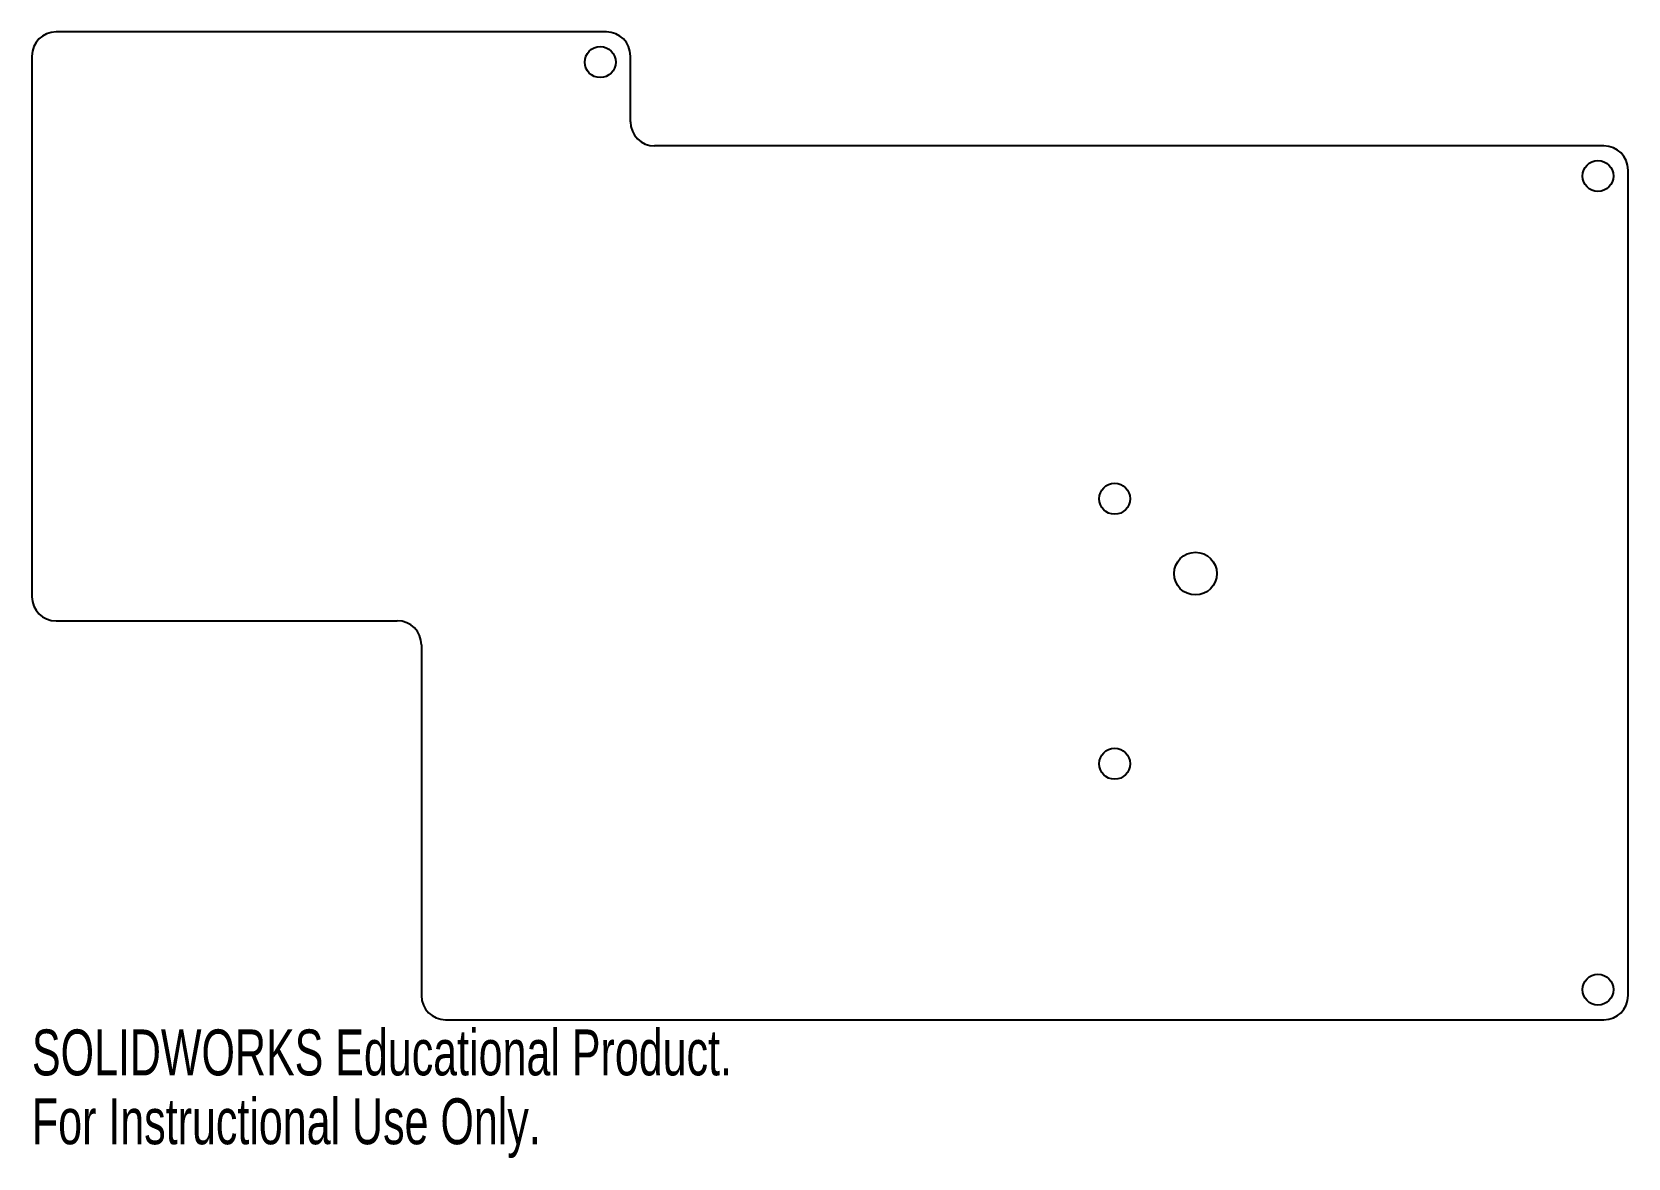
# Model space of a CAD drawing. Header units: millimetres. Extents: x -41 to 127, y -107 to 12.
import ezdxf

# ---------------------------------------------------------------- set-up
doc = ezdxf.new("R2010")
doc.units = ezdxf.units.MM
doc.styles.add('SLDTEXTSTYLE0', font='TXT', dxfattribs={"width": 0.7})

msp = doc.modelspace()

# ---------------------------------------------------------------- linework, layer by layer
at = {"color": 7, "linetype": 'Continuous', "lineweight": 25}
for p, q in [((19.46, 12), (-38.46, 12)), ((-41, 9.46), (-41, -47.46)), ((22, 2.54), (22, 9.46)), ((124.46, 0), (24.54, 0)), ((127, -89.46), (127, -2.54)), ((-38.46, -50), (-2.54, -50)), ((0, -52.54), (0, -89.46)), ((2.54, -92), (124.46, -92))]:
    msp.add_line(p, q, dxfattribs=at)
for centre, radius in [((18.82, 8.82), 1.63), ((123.83, -3.17), 1.63), ((72.96, -37.15), 1.63), ((81.46, -45.03), 2.25), ((72.96, -65.05), 1.63), ((123.83, -88.83), 1.63)]:
    msp.add_circle(centre, radius, dxfattribs=at)
for centre, start, end in [((-38.46, 9.46), 90, 180), ((19.46, 9.46), 0, 90), ((24.54, 2.54), 180, 270), ((124.46, -2.54), 0, 90), ((-38.46, -47.46), 180, 270), ((-2.54, -52.54), 0, 90), ((2.54, -89.46), 180, 270), ((124.46, -89.46), 270, 0)]:
    msp.add_arc(centre, 2.54, start, end, dxfattribs=at)

# ---------------------------------------------------------------- texts
at = {"color": 7, "linetype": 'Continuous', "char_height": 4.8336, "attachment_point": 1, "style": 'SLDTEXTSTYLE0'}
for s, insert in [('SOLIDWORKS Educational Product.', (-41, -93.02)), ('For Instructional Use Only.', (-41, -100.27))]:
    msp.add_mtext(s, dxfattribs=dict(at, insert=insert))

doc.saveas('drawing.dxf')
